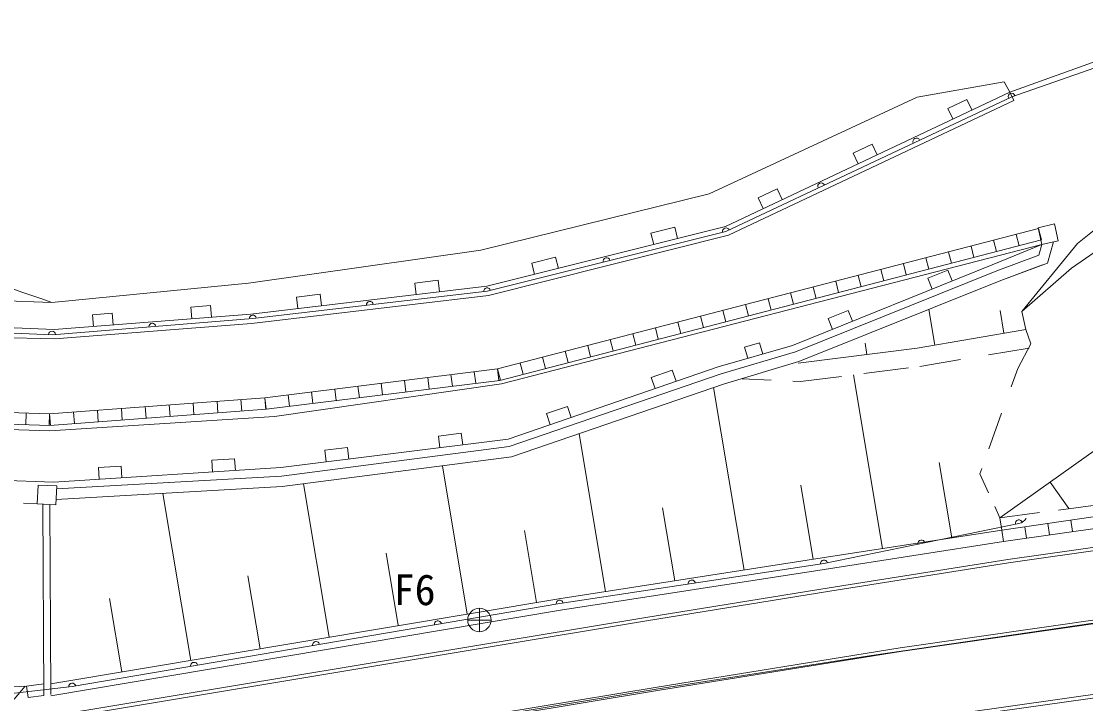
# Model space of a CAD drawing. Units: millimetres, scale not verified. Extents: x 40000 to 680000, y 20000 to 380000.
# Drawn here: x 508840 to 554424, y 306844 to 336056 of the extents above; entities that cross this region are included whole.
import ezdxf
from ezdxf.enums import TextEntityAlignment as Align

# ---------------------------------------------------------------- set-up
doc = ezdxf.new("R2010")
doc.units = ezdxf.units.MM
doc.header["$LTSCALE"] = 1000
doc.linetypes.add('USER1', pattern=[2, 1, -1])
for name, color, linetype, lineweight in [('M-BGD-EXST', 3, 'Continuous', 13), ('M-BGD-RSTR', 2, 'Continuous', 13), ('M-TTL-FRAM', 7, 'Continuous', 13)]:
    doc.layers.add(name, color=color, linetype=linetype, lineweight=lineweight)
doc.styles.add('ＭＳ ゴシック', font='')
doc.styles.get('ＭＳ ゴシック').set_extended_font_data('MS Gothic')

msp = doc.modelspace()

# ---------------------------------------------------------------- linework, layer by layer
at = {"layer": 'M-BGD-EXST'}
for p, q in [((528459, 310927), (528459, 309927)), ((528459, 310927), (528459, 309927)), ((528959, 310427), (527959, 310427)), ((528959, 310427), (527959, 310427))]:
    msp.add_line(p, q, dxfattribs=at)
msp.add_circle((528459, 310427), 500, dxfattribs=at)
msp.add_circle((528459, 310427), 500, dxfattribs=at)
at = {"layer": 'M-BGD-RSTR'}
for p, q in [((545250, 308914), (558895, 310891)), ((536113, 307488), (545250, 308914)), ((522501, 305240), (536113, 307488))]:
    msp.add_line(p, q, dxfattribs=at)
at = {"layer": 'M-TTL-FRAM'}
for p, q in [((551174, 333027), (558958, 335816)), ((559519, 335695), (551253, 332828)), ((550931, 333469), (547199, 332815)), ((550931, 333469), (547199, 332815)), ((551174, 333027), (550931, 333469)), ((551174, 333027), (550931, 333469)), ((547199, 332815), (538297, 328673)), ((547199, 332815), (538297, 328673)), ((551174, 333027), (538992, 327277)), ((538992, 327277), (551174, 333027)), ((538992, 327277), (551174, 333027)), ((551174, 333027), (538992, 327277)), ((551253, 332828), (539018, 327064)), ((551253, 332828), (539018, 327064)), ((551344, 332665), (551174, 333027)), ((539127, 326898), (551344, 332665)), ((539127, 326898), (551344, 332665)), ((548524, 332329), (549336, 332712)), ((548524, 332329), (549336, 332712)), ((548524, 332329), (548737, 331877)), ((548524, 332329), (548737, 331877)), ((549336, 332712), (549549, 332260)), ((549336, 332712), (549549, 332260)), ((544463, 330412), (545275, 330796)), ((544463, 330412), (545275, 330796)), ((545275, 330796), (545489, 330344)), ((545275, 330796), (545489, 330344)), ((544463, 330412), (544677, 329960)), ((544463, 330412), (544677, 329960)), ((538297, 328673), (528520, 326252)), ((538297, 328673), (528520, 326252)), ((540402, 328496), (541215, 328879)), ((540402, 328496), (541215, 328879)), ((541215, 328879), (541428, 328427)), ((541215, 328879), (541428, 328427)), ((554073, 326540), (557049, 328949)), ((540402, 328496), (540616, 328044)), ((540402, 328496), (540616, 328044)), ((553080, 327380), (552385, 327221)), ((553080, 327380), (552385, 327221)), ((553243, 326665), (553080, 327380)), ((553243, 326665), (553080, 327380)), ((553812, 325482), (556534, 327387)), ((538992, 327277), (528780, 324711)), ((528780, 324711), (538992, 327277)), ((528780, 324711), (538992, 327277)), ((538992, 327277), (528780, 324711)), ((539018, 327064), (528791, 324498)), ((539018, 327064), (528791, 324498)), ((528853, 324316), (539127, 326898)), ((528853, 324316), (539127, 326898)), ((529235, 321178), (552408, 327181)), ((529235, 321178), (552408, 327181)), ((535806, 326992), (536827, 327249)), ((535806, 326992), (536827, 327249)), ((535806, 326992), (535928, 326507)), ((535806, 326992), (535928, 326507)), ((536827, 327249), (536949, 326764)), ((536827, 327249), (536949, 326764)), ((551443, 326931), (551568, 326447)), ((551443, 326931), (551568, 326447)), ((552385, 327221), (552548, 326507)), ((552385, 327221), (552548, 326507)), ((552408, 327181), (552534, 326697)), ((552408, 327181), (552534, 326697)), ((529328, 320686), (552534, 326697)), ((529328, 320686), (552534, 326697)), ((552548, 326507), (529408, 320534)), ((552548, 326507), (529408, 320534)), ((549512, 326430), (549637, 325946)), ((549512, 326430), (549637, 325946)), ((552548, 326507), (550415, 325631)), ((552548, 326507), (550415, 325631)), ((552548, 326507), (550415, 325631)), ((552548, 326507), (550415, 325631)), ((550477, 326681), (550603, 326197)), ((550477, 326681), (550603, 326197)), ((551687, 323632), (554073, 326540)), ((552415, 326050), (552548, 326507)), ((552548, 326507), (553243, 326665)), ((552548, 326507), (553243, 326665)), ((552784, 325708), (553050, 326621)), ((528520, 326252), (518565, 324841)), ((528520, 326252), (518565, 324841)), ((530701, 325709), (531722, 325965)), ((530701, 325709), (531722, 325965)), ((531722, 325965), (531844, 325481)), ((531722, 325965), (531844, 325481)), ((547581, 325930), (547706, 325446)), ((547581, 325930), (547706, 325446)), ((548546, 326180), (548672, 325696)), ((548546, 326180), (548672, 325696)), ((552415, 326050), (550624, 325377)), ((552415, 326050), (550624, 325377)), ((530701, 325709), (530823, 325224)), ((530701, 325709), (530823, 325224)), ((550415, 325631), (541867, 322178)), ((550415, 325631), (541867, 322178)), ((546615, 325680), (546740, 325196)), ((546615, 325680), (546740, 325196)), ((552784, 325708), (550787, 324957)), ((552573, 325629), (550787, 324957)), ((551687, 323632), (553812, 325482)), ((551687, 323632), (553812, 325482)), ((550624, 325377), (541992, 321912)), ((550624, 325377), (541992, 321912)), ((544684, 325180), (544809, 324696)), ((544684, 325180), (544809, 324696)), ((545649, 325430), (545775, 324946)), ((545649, 325430), (545775, 324946)), ((547664, 325059), (548518, 325404)), ((547664, 325059), (548518, 325404)), ((547664, 325059), (547851, 324595)), ((547664, 325059), (547851, 324595)), ((548518, 325404), (548706, 324940)), ((548518, 325404), (548706, 324940)), ((518565, 324841), (510147, 324020)), ((518565, 324841), (510147, 324020)), ((528780, 324711), (518666, 323517)), ((518666, 323517), (528780, 324711)), ((518666, 323517), (528780, 324711)), ((528780, 324711), (518666, 323517)), ((525687, 324849), (526699, 324969)), ((525687, 324849), (526699, 324969)), ((525687, 324849), (525746, 324353)), ((525687, 324849), (525746, 324353)), ((526699, 324969), (526757, 324472)), ((526699, 324969), (526757, 324472)), ((550787, 324957), (542141, 321487)), ((550787, 324957), (542141, 321487)), ((542753, 324680), (542878, 324196)), ((542753, 324680), (542878, 324196)), ((543718, 324930), (543844, 324446)), ((543718, 324930), (543844, 324446)), ((510147, 324020), (502436, 324324)), ((510147, 324020), (502436, 324324)), ((518705, 323119), (528853, 324316)), ((518705, 323119), (528853, 324316)), ((528791, 324498), (518750, 323327)), ((528791, 324498), (518750, 323327)), ((520630, 324252), (521642, 324372)), ((520630, 324252), (521642, 324372)), ((520630, 324252), (520689, 323756)), ((520630, 324252), (520689, 323756)), ((521642, 324372), (521700, 323875)), ((521642, 324372), (521700, 323875)), ((540822, 324179), (540947, 323695)), ((540822, 324179), (540947, 323695)), ((541787, 324430), (541912, 323946)), ((541787, 324430), (541912, 323946)), ((516101, 323818), (516943, 323884)), ((516101, 323818), (516943, 323884)), ((516101, 323818), (516140, 323319)), ((516101, 323818), (516140, 323319)), ((516943, 323884), (516982, 323385)), ((516943, 323884), (516982, 323385)), ((538890, 323679), (539016, 323195)), ((538890, 323679), (539016, 323195)), ((539856, 323929), (539981, 323445)), ((539856, 323929), (539981, 323445)), ((543389, 323332), (544244, 323678)), ((543389, 323332), (544244, 323678)), ((544244, 323678), (544432, 323214)), ((544244, 323678), (544432, 323214)), ((547707, 323721), (547965, 322197)), ((550758, 323673), (550923, 322699)), ((518750, 323327), (510160, 322639)), ((518750, 323327), (510160, 322639)), ((518666, 323517), (510245, 322859)), ((510245, 322859), (518666, 323517)), ((510245, 322859), (518666, 323517)), ((518666, 323517), (510245, 322859)), ((511891, 323489), (512733, 323555)), ((511891, 323489), (512733, 323555)), ((511891, 323489), (511930, 322990)), ((511891, 323489), (511930, 322990)), ((512733, 323555), (512772, 323056)), ((512733, 323555), (512772, 323056)), ((537925, 323429), (538050, 322945)), ((537925, 323429), (538050, 322945)), ((543389, 323332), (543577, 322869)), ((543389, 323332), (543577, 322869)), ((551862, 322859), (551687, 323632)), ((510160, 322639), (501439, 322974)), ((510160, 322639), (501439, 322974)), ((510245, 322859), (502465, 323172)), ((510245, 322859), (502465, 323172)), ((510277, 322460), (518705, 323119)), ((510277, 322460), (518705, 323119)), ((535994, 322929), (536119, 322445)), ((535994, 322929), (536119, 322445)), ((536959, 323179), (537085, 322695)), ((536959, 323179), (537085, 322695)), ((551862, 322859), (547200, 322067)), ((551862, 322859), (547200, 322067)), ((552076, 322255), (551862, 322859)), ((502439, 322673), (510277, 322460)), ((502439, 322673), (510277, 322460)), ((534062, 322429), (534188, 321945)), ((534062, 322429), (534188, 321945)), ((535028, 322679), (535153, 322195)), ((535028, 322679), (535153, 322195)), ((539818, 322113), (540455, 322295)), ((539818, 322113), (540455, 322295)), ((540455, 322295), (540592, 321814)), ((540455, 322295), (540592, 321814)), ((544985, 322279), (545045, 321796)), ((532131, 321929), (532257, 321444)), ((532131, 321929), (532257, 321444)), ((533097, 322179), (533222, 321695)), ((533097, 322179), (533222, 321695)), ((541867, 322178), (538680, 321269)), ((541867, 322178), (538680, 321269)), ((541992, 321912), (538816, 320968)), ((541992, 321912), (538816, 320968)), ((539818, 322113), (539955, 321633)), ((539818, 322113), (539955, 321633)), ((547200, 322067), (542115, 321428)), ((547200, 322067), (542115, 321428)), ((551995, 322070), (550260, 321775)), ((551995, 322070), (550260, 321775)), ((551515, 321194), (552076, 322255)), ((551515, 321194), (552076, 322255)), ((530200, 321428), (530326, 320944)), ((530200, 321428), (530326, 320944)), ((531166, 321678), (531291, 321194)), ((531166, 321678), (531291, 321194)), ((542141, 321487), (538953, 320539)), ((542141, 321487), (538953, 320539)), ((549065, 321573), (547316, 321276)), ((549065, 321573), (547316, 321276)), ((519272, 319944), (529235, 321178)), ((519272, 319944), (529235, 321178)), ((527242, 320931), (527304, 320435)), ((527242, 320931), (527304, 320435)), ((528238, 321055), (528300, 320559)), ((528238, 321055), (528300, 320559)), ((529235, 321178), (529296, 320682)), ((529235, 321178), (529360, 320694)), ((529235, 321178), (529360, 320694)), ((529235, 321178), (529296, 320682)), ((538680, 321269), (529692, 318167)), ((538680, 321269), (529692, 318167)), ((538816, 320968), (529735, 317848)), ((538816, 320968), (529735, 317848)), ((535821, 320811), (536720, 321121)), ((535821, 320811), (536720, 321121)), ((536720, 321121), (536883, 320649)), ((536720, 321121), (536883, 320649)), ((544476, 320918), (545722, 313485)), ((546841, 321216), (544922, 320975)), ((546841, 321216), (544922, 320975)), ((551232, 320412), (551515, 321194)), ((551232, 320412), (551515, 321194)), ((519321, 319446), (529328, 320686)), ((519321, 319446), (529328, 320686)), ((529408, 320534), (519681, 319135)), ((529408, 320534), (519681, 319135)), ((524253, 320561), (524315, 320065)), ((524253, 320561), (524315, 320065)), ((525250, 320685), (525311, 320188)), ((525250, 320685), (525311, 320188)), ((526246, 320808), (526307, 320312)), ((526246, 320808), (526307, 320312)), ((538953, 320539), (529838, 317407)), ((538953, 320539), (529838, 317407)), ((535821, 320811), (535984, 320338)), ((535821, 320811), (535984, 320338)), ((540949, 320693), (539708, 320751)), ((540949, 320693), (539708, 320751)), ((542215, 320634), (541885, 320649)), ((542215, 320634), (541885, 320649)), ((543960, 320853), (542215, 320634)), ((543960, 320853), (542215, 320634)), ((520268, 320067), (520330, 319571)), ((520268, 320067), (520330, 319571)), ((521264, 320191), (521326, 319695)), ((521264, 320191), (521326, 319695)), ((522261, 320314), (522322, 319818)), ((522261, 320314), (522322, 319818)), ((523257, 320438), (523318, 319941)), ((523257, 320438), (523318, 319941)), ((538483, 320378), (539792, 312566)), ((550751, 314805), (558076, 320016)), ((550751, 314805), (558076, 320016)), ((510053, 319254), (519272, 319944)), ((510053, 319254), (519272, 319944)), ((514150, 319561), (514187, 319062)), ((514150, 319561), (514187, 319062)), ((515174, 319637), (515212, 319139)), ((515174, 319637), (515212, 319139)), ((516199, 319714), (516236, 319215)), ((516199, 319714), (516236, 319215)), ((517223, 319791), (517260, 319292)), ((517223, 319791), (517260, 319292)), ((518248, 319867), (518285, 319369)), ((518248, 319867), (518285, 319369)), ((519272, 319944), (519309, 319445)), ((519272, 319944), (519333, 319448)), ((519272, 319944), (519333, 319448)), ((519272, 319944), (519309, 319445)), ((531326, 319260), (532225, 319570)), ((531326, 319260), (532225, 319570)), ((532225, 319570), (532388, 319098)), ((532225, 319570), (532388, 319098)), ((502073, 319513), (510053, 319254)), ((502073, 319513), (510053, 319254)), ((509055, 319287), (509039, 318787)), ((509055, 319287), (509039, 318787)), ((510053, 319254), (510036, 318755)), ((510053, 319254), (510036, 318755)), ((510053, 319254), (510090, 318756)), ((510053, 319254), (510090, 318756)), ((510063, 318754), (519321, 319446)), ((510063, 318754), (519321, 319446)), ((519681, 319135), (510067, 318531)), ((519681, 319135), (510067, 318531)), ((511077, 319331), (511114, 318832)), ((511077, 319331), (511114, 318832)), ((512101, 319408), (512139, 318909)), ((512101, 319408), (512139, 318909)), ((513126, 319484), (513163, 318986)), ((513126, 319484), (513163, 318986)), ((531326, 319260), (531489, 318787)), ((531326, 319260), (531489, 318787)), ((550271, 317749), (550822, 319275)), ((550271, 317749), (550822, 319275)), ((510067, 318531), (501765, 318756)), ((510067, 318531), (501765, 318756)), ((502010, 319014), (510063, 318754)), ((502010, 319014), (510063, 318754)), ((526707, 318300), (527681, 318421)), ((526707, 318300), (527681, 318421)), ((526707, 318300), (526769, 317803)), ((526707, 318300), (526769, 317803)), ((527681, 318421), (527743, 317925)), ((527681, 318421), (527743, 317925)), ((532731, 318401), (533862, 311649)), ((529692, 318167), (519950, 316955)), ((529692, 318167), (519950, 316955)), ((529735, 317848), (519977, 316590)), ((529735, 317848), (519977, 316590)), ((521836, 317694), (522810, 317815)), ((521836, 317694), (522810, 317815)), ((522810, 317815), (522872, 317319)), ((522810, 317815), (522872, 317319)), ((517003, 317266), (517974, 317329)), ((517003, 317266), (517974, 317329)), ((517003, 317266), (517035, 316767)), ((517003, 317266), (517035, 316767)), ((517974, 317329), (518007, 316830)), ((517974, 317329), (518007, 316830)), ((529838, 317407), (520018, 316142)), ((529838, 317407), (520018, 316142)), ((521836, 317694), (521898, 317198)), ((521836, 317694), (521898, 317198)), ((519950, 316955), (510235, 316328)), ((519950, 316955), (510235, 316328)), ((512146, 316953), (513117, 317015)), ((512146, 316953), (513117, 317015)), ((512146, 316953), (512178, 316454)), ((512146, 316953), (512178, 316454)), ((513117, 317015), (513150, 316516)), ((513117, 317015), (513150, 316516)), ((526877, 317026), (527941, 310683)), ((548147, 317164), (548687, 313945)), ((549885, 316679), (549969, 316913)), ((549885, 316679), (549969, 316913)), ((510235, 316328), (501569, 316655)), ((510235, 316328), (501569, 316655)), ((519977, 316590), (510354, 316037)), ((519977, 316590), (510354, 316037)), ((550260, 315867), (549885, 316679)), ((550260, 315867), (549885, 316679)), ((509563, 316204), (509525, 315394)), ((509563, 316204), (509525, 315394)), ((510360, 316166), (509563, 316204)), ((510360, 316166), (509563, 316204)), ((510322, 315356), (510360, 316166)), ((510322, 315356), (510360, 316166)), ((520018, 316142), (510333, 315585)), ((520018, 316142), (510333, 315585)), ((520922, 316258), (522023, 309691)), ((542226, 316194), (542757, 313024)), ((553704, 315194), (552896, 316331)), ((514907, 315848), (516106, 308699)), ((559707, 315558), (550834, 314279)), ((559707, 315558), (550834, 314279)), ((509525, 315394), (508934, 315425)), ((509525, 315394), (508934, 315425)), ((509525, 315394), (510322, 315356)), ((509525, 315394), (510322, 315356)), ((509758, 315382), (509809, 307196)), ((509758, 315382), (509809, 307196)), ((510058, 315368), (510109, 307237)), ((510058, 315368), (510109, 307237)), ((536305, 315223), (536827, 312108)), ((550751, 314805), (550532, 315279)), ((550751, 314805), (550532, 315279)), ((550751, 314805), (552441, 315028)), ((559776, 315063), (550906, 313784)), ((559776, 315063), (550906, 313784)), ((553261, 315136), (555164, 315387)), ((553261, 315136), (555164, 315387)), ((551562, 314562), (543213, 312845)), ((551562, 314562), (543213, 312845)), ((550834, 314279), (550751, 314805)), ((552877, 314068), (552806, 314563)), ((552877, 314068), (552806, 314563)), ((553863, 314210), (553791, 314705)), ((553863, 314210), (553791, 314705)), ((530384, 314253), (530899, 311179)), ((550829, 314278), (543141, 313084)), ((550829, 314278), (543141, 313084)), ((550906, 313784), (550834, 314279)), ((550906, 313784), (550834, 314279)), ((551095, 313021), (560012, 314284)), ((551118, 312872), (560029, 314135)), ((551891, 313926), (551820, 314421)), ((551891, 313926), (551820, 314421)), ((550906, 313784), (543217, 312590)), ((550906, 313784), (543217, 312590)), ((524463, 313282), (524982, 310187)), ((543141, 313084), (531857, 311339)), ((543141, 313084), (531857, 311339)), ((543213, 312845), (531897, 311129)), ((543213, 312845), (531897, 311129)), ((543443, 311804), (551095, 313021)), ((543467, 311656), (551118, 312872)), ((518542, 312312), (519064, 309195)), ((543217, 312590), (531936, 310846)), ((543217, 312590), (531936, 310846)), ((535590, 310541), (543443, 311804)), ((531857, 311339), (510106, 307693)), ((531857, 311339), (510106, 307693)), ((512621, 311341), (513147, 308203)), ((535614, 310393), (543467, 311656)), ((531897, 311129), (511023, 307578)), ((531897, 311129), (511023, 307578)), ((452113, 296684), (535590, 310541)), ((531936, 310846), (510109, 307187)), ((531936, 310846), (510109, 307187)), ((546474, 309232), (556288, 310640)), ((546496, 309084), (556309, 310491)), ((452137, 296536), (535614, 310393)), ((536065, 307555), (546474, 309232)), ((536088, 307407), (546496, 309084)), ((509806, 307700), (509061, 307597)), ((509806, 307700), (509061, 307597)), ((481265, 298525), (536065, 307555)), ((481289, 298377), (536089, 307407)), ((509061, 307597), (505827, 307443)), ((509061, 307597), (505827, 307443)), ((511023, 307578), (507940, 307227)), ((511023, 307578), (507940, 307227)), ((509004, 307595), (508536, 307034)), ((509061, 307597), (509138, 307103)), ((509061, 307597), (509138, 307103)), ((546982, 306143), (557461, 307629)), ((547004, 305995), (557481, 307480)), ((509809, 307196), (509138, 307103)), ((509809, 307196), (509138, 307103))]:
    msp.add_line(p, q, dxfattribs=at)
at = {"layer": 'M-TTL-FRAM', "linetype": 'USER1'}
for p, q in [((551862, 322859), (551687, 323632)), ((552076, 322255), (551862, 322859))]:
    msp.add_line(p, q, dxfattribs=at)
at = {"layer": 'M-TTL-FRAM'}
for centre, radius, start, end in [((551253, 332828), 150, 19.1244, 199.1244), ((547174, 330907), 150, 25.2263, 205.2263), ((547174, 330907), 150, 25.2263, 205.2263), ((543096, 328986), 150, 25.2263, 205.2263), ((543096, 328986), 150, 25.2263, 205.2263), ((539018, 327064), 150, 25.2263, 194.0853), ((539018, 327064), 150, 25.2263, 194.0853), ((533904, 325781), 150, 14.0853, 194.0853), ((533904, 325781), 150, 14.0853, 194.0853), ((528791, 324498), 150, 14.0853, 186.6544), ((528791, 324498), 150, 14.0853, 186.6544), ((523771, 323913), 150, 6.6544, 186.6544), ((523771, 323913), 150, 6.6544, 186.6544), ((518750, 323327), 150, 6.6544, 184.5788), ((518750, 323327), 150, 6.6544, 184.5788), ((510160, 322639), 150, 4.5789, 177.8021), ((510160, 322639), 150, 4.5789, 177.8021), ((514455, 322983), 150, 4.5789, 184.5788), ((514455, 322983), 150, 4.5789, 184.5788), ((551562, 314562), 150, 11.6185, 191.6185), ((551562, 314562), 150, 11.6185, 191.6185), ((551462, 315052), 500, 281.6185, 326.6185), ((551462, 315052), 500, 281.6185, 326.6185), ((547388, 313704), 150, 11.6185, 191.6185), ((547388, 313704), 150, 11.6185, 191.6185), ((543213, 312845), 150, 11.6185, 188.6274), ((543213, 312845), 150, 11.6185, 188.6274), ((537555, 311987), 150, 8.6273, 188.6274), ((537555, 311987), 150, 8.6273, 188.6274), ((531897, 311129), 150, 8.6273, 189.6533), ((531897, 311129), 150, 8.6273, 189.6533), ((526679, 310241), 150, 9.6532, 189.6533), ((526679, 310241), 150, 9.6532, 189.6533), ((521460, 309353), 150, 9.6532, 189.6533), ((521460, 309353), 150, 9.6532, 189.6533), ((516241, 308466), 150, 9.6532, 189.6533), ((516241, 308466), 150, 9.6532, 189.6533), ((511023, 307578), 150, 9.6532, 186.4993), ((511023, 307578), 150, 9.6532, 186.4993)]:
    msp.add_arc(centre, radius, start, end, dxfattribs=at)
msp.add_open_spline([(289770, 326698), (290350, 326995), (290930, 327293), (291534, 327447), (293030, 327829), (294677, 327330), (296275, 327251), (297281, 327201), (298267, 327318), (299259, 327311), (299772, 327308), (300286, 327271), (300801, 327248), (302634, 327166), (304476, 327256), (306284, 326869), (307828, 326538), (309348, 325858), (310409, 324624), (312163, 322583), (312665, 319027), (314952, 318329), (315689, 318105), (316612, 318176), (317453, 318391), (318941, 318770), (320174, 319594), (321352, 320485), (323253, 321922), (325012, 323532), (327071, 324758), (328090, 325366), (329184, 325879), (330325, 326140), (332793, 326707), (335486, 326098), (337894, 325056), (341030, 323700), (343683, 321608), (346656, 320326), (351735, 318137), (357749, 318308), (363525, 318164), (368094, 318049), (372514, 317737), (376956, 317409), (381451, 317076), (385969, 316727), (390531, 316421), (394516, 316154), (398534, 315921), (402416, 316508), (404821, 316872), (407174, 317551), (409648, 317893), (411459, 318144), (413336, 318214), (414926, 318988), (415801, 319413), (416589, 320051), (417452, 320536), (418265, 320992), (419146, 321313), (420050, 321547), (421384, 321893), (422771, 322052), (424041, 322542), (425217, 322997), (426293, 323737), (427477, 324195), (428498, 324591), (429600, 324776), (430621, 325162), (431893, 325642), (433039, 326432), (434162, 327225), (435030, 327837), (435884, 328451), (436755, 329041), (437744, 329711), (438755, 330350), (439762, 331009), (440729, 331642), (441694, 332293), (442735, 332762), (444184, 333414), (445783, 333714), (447335, 334131), (448378, 334411), (449399, 334743), (450441, 334993), (452169, 335408), (453953, 335597), (455734, 335734), (457991, 335908), (460244, 336001), (462500, 336024), (465765, 336056), (469037, 335943), (472295, 335683), (474679, 335493), (477056, 335224), (479423, 334891), (481357, 334618), (483285, 334302), (485193, 333870), (487568, 333333), (489913, 332616), (492133, 331628), (493701, 330931), (495207, 330099), (496743, 329336), (501048, 327200), (505598, 325610), (510147, 324020)], degree=3, knots=[0, 0, 0, 0, 1, 1, 1, 2, 2, 2, 3, 3, 3, 4, 4, 4, 5, 5, 5, 6, 6, 6, 7, 7, 7, 8, 8, 8, 9, 9, 9, 10, 10, 10, 11, 11, 11, 12, 12, 12, 13, 13, 13, 14, 14, 14, 15, 15, 15, 16, 16, 16, 17, 17, 17, 18, 18, 18, 19, 19, 19, 20, 20, 20, 21, 21, 21, 22, 22, 22, 23, 23, 23, 24, 24, 24, 25, 25, 25, 26, 26, 26, 27, 27, 27, 28, 28, 28, 29, 29, 29, 30, 30, 30, 31, 31, 31, 32, 32, 32, 33, 33, 33, 34, 34, 34, 35, 35, 35, 36, 36, 36, 37, 37, 37, 38, 38, 38, 38], dxfattribs=at)

# ---------------------------------------------------------------- texts
at = {"layer": 'M-BGD-EXST', "style": 'ＭＳ ゴシック'}
msp.add_text('F6', height=1320, dxfattribs=at).set_placement((524787, 310668), align=Align.BOTTOM_LEFT)

doc.saveas('drawing.dxf')
